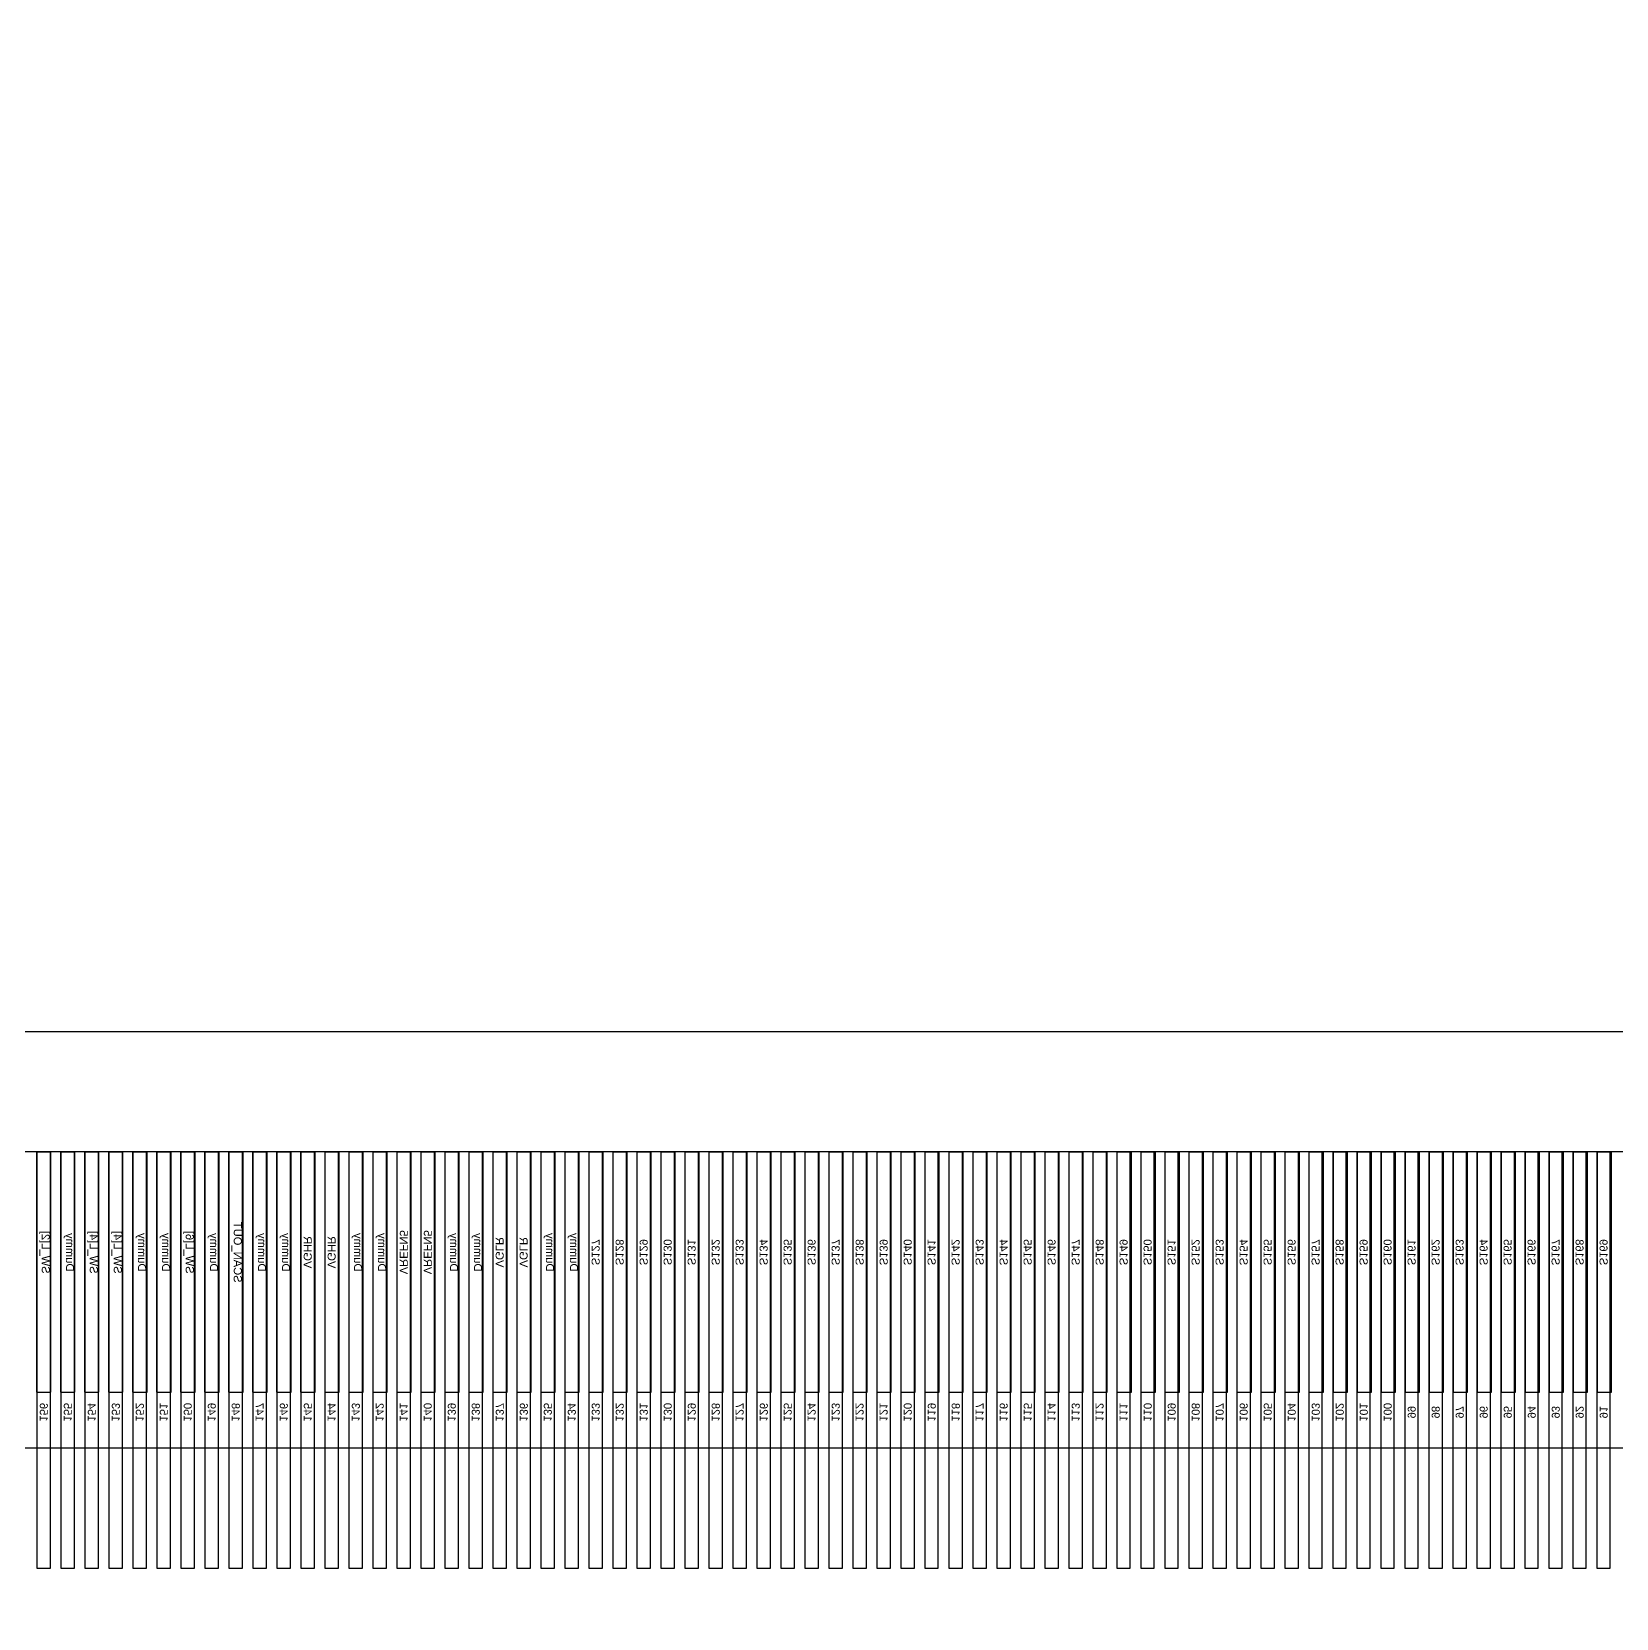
# Model space of a CAD drawing. Header units: inches. Extents: x 1765 to 5217, y -1519 to 441.
# Drawn here: x 4208.308 to 4210.288, y -1298.372 to -1296.39 of the extents above; entities that cross this region are included whole.
import ezdxf
from ezdxf.enums import TextEntityAlignment as Align

# ---------------------------------------------------------------- set-up
doc = ezdxf.new("R2010")
doc.units = ezdxf.units.IN
doc.header["$MEASUREMENT"] = 0
doc.styles.add('MBC_Arial_Font', font='arial.ttf', dxfattribs={"width": 0.8})

msp = doc.modelspace()

# ---------------------------------------------------------------- linework, layer by layer
msp.add_line((4219.5511, -1297.6395), (4196.7343, -1297.6395))
msp.add_line((4219.5511, -1297.6395), (4196.7343, -1297.6395))
msp.add_lwpolyline([(4225.5362, -1263.4445), (4225.5362, -1289.1595, -0.414214), (4216.5362, -1298.1595), (4199.7492, -1298.1595, -0.414214), (4190.7492, -1289.1595), (4190.7492, -1263.4445, -0.414214), (4199.1692, -1255.0245), (4217.1162, -1255.0245, -0.414214)], format="xyb", close=True)
msp.add_lwpolyline([(4225.5362, -1263.4445), (4225.5362, -1289.1595, -0.414214), (4216.5362, -1298.1595), (4199.7492, -1298.1595, -0.414214), (4190.7492, -1289.1595), (4190.7492, -1263.4445, -0.414214), (4199.1692, -1255.0245), (4217.1162, -1255.0245, -0.414214)], format="xyb", close=True)
msp.add_lwpolyline([(4212.9448, -1298.9595), (4212.9448, -1298.7592, -0.254671), (4213.0821, -1298.5072), (4213.3901, -1298.3083, 0.254671), (4213.4817, -1298.1403), (4213.4817, -1297.9895, 0.414214), (4213.2817, -1297.7895), (4203.0037, -1297.7895, 0.414214), (4202.8037, -1297.9895), (4202.8037, -1298.1403, 0.254671), (4202.8952, -1298.3083), (4203.2032, -1298.5072, -0.254671), (4203.3405, -1298.7592), (4203.3405, -1298.9595)], format="xyb")
at = {"color": 2}
for points in [[(4208.3317, -1297.7895), (4208.3137, -1297.7895), (4208.3137, -1298.0895), (4208.3317, -1298.0895)], [(4208.3317, -1297.7895), (4208.3137, -1297.7895), (4208.3137, -1298.0895), (4208.3317, -1298.0895)], [(4208.3617, -1297.7895), (4208.3437, -1297.7895), (4208.3437, -1298.0895), (4208.3617, -1298.0895)], [(4208.3617, -1297.7895), (4208.3437, -1297.7895), (4208.3437, -1298.0895), (4208.3617, -1298.0895)], [(4208.3917, -1297.7895), (4208.3737, -1297.7895), (4208.3737, -1298.0895), (4208.3917, -1298.0895)], [(4208.3917, -1297.7895), (4208.3737, -1297.7895), (4208.3737, -1298.0895), (4208.3917, -1298.0895)], [(4208.4217, -1297.7895), (4208.4037, -1297.7895), (4208.4037, -1298.0895), (4208.4217, -1298.0895)], [(4208.4217, -1297.7895), (4208.4037, -1297.7895), (4208.4037, -1298.0895), (4208.4217, -1298.0895)], [(4208.4517, -1297.7895), (4208.4337, -1297.7895), (4208.4337, -1298.0895), (4208.4517, -1298.0895)], [(4208.4517, -1297.7895), (4208.4337, -1297.7895), (4208.4337, -1298.0895), (4208.4517, -1298.0895)], [(4208.4817, -1297.7895), (4208.4637, -1297.7895), (4208.4637, -1298.0895), (4208.4817, -1298.0895)], [(4208.4817, -1297.7895), (4208.4637, -1297.7895), (4208.4637, -1298.0895), (4208.4817, -1298.0895)], [(4208.5117, -1297.7895), (4208.4937, -1297.7895), (4208.4937, -1298.0895), (4208.5117, -1298.0895)], [(4208.5117, -1297.7895), (4208.4937, -1297.7895), (4208.4937, -1298.0895), (4208.5117, -1298.0895)], [(4208.5417, -1297.7895), (4208.5237, -1297.7895), (4208.5237, -1298.0895), (4208.5417, -1298.0895)], [(4208.5417, -1297.7895), (4208.5237, -1297.7895), (4208.5237, -1298.0895), (4208.5417, -1298.0895)], [(4208.5717, -1297.7895), (4208.5537, -1297.7895), (4208.5537, -1298.0895), (4208.5717, -1298.0895)], [(4208.5717, -1297.7895), (4208.5537, -1297.7895), (4208.5537, -1298.0895), (4208.5717, -1298.0895)], [(4208.6017, -1297.7895), (4208.5837, -1297.7895), (4208.5837, -1298.0895), (4208.6017, -1298.0895)], [(4208.6017, -1297.7895), (4208.5837, -1297.7895), (4208.5837, -1298.0895), (4208.6017, -1298.0895)], [(4208.6317, -1297.7895), (4208.6137, -1297.7895), (4208.6137, -1298.0895), (4208.6317, -1298.0895)], [(4208.6317, -1297.7895), (4208.6137, -1297.7895), (4208.6137, -1298.0895), (4208.6317, -1298.0895)], [(4208.6617, -1297.7895), (4208.6437, -1297.7895), (4208.6437, -1298.0895), (4208.6617, -1298.0895)], [(4208.6617, -1297.7895), (4208.6437, -1297.7895), (4208.6437, -1298.0895), (4208.6617, -1298.0895)], [(4208.6917, -1297.7895), (4208.6737, -1297.7895), (4208.6737, -1298.0895), (4208.6917, -1298.0895)], [(4208.6917, -1297.7895), (4208.6737, -1297.7895), (4208.6737, -1298.0895), (4208.6917, -1298.0895)], [(4208.7217, -1297.7895), (4208.7037, -1297.7895), (4208.7037, -1298.0895), (4208.7217, -1298.0895)], [(4208.7217, -1297.7895), (4208.7037, -1297.7895), (4208.7037, -1298.0895), (4208.7217, -1298.0895)], [(4208.7517, -1297.7895), (4208.7337, -1297.7895), (4208.7337, -1298.0895), (4208.7517, -1298.0895)], [(4208.7517, -1297.7895), (4208.7337, -1297.7895), (4208.7337, -1298.0895), (4208.7517, -1298.0895)], [(4208.7817, -1297.7895), (4208.7637, -1297.7895), (4208.7637, -1298.0895), (4208.7817, -1298.0895)], [(4208.7817, -1297.7895), (4208.7637, -1297.7895), (4208.7637, -1298.0895), (4208.7817, -1298.0895)], [(4208.8117, -1297.7895), (4208.7937, -1297.7895), (4208.7937, -1298.0895), (4208.8117, -1298.0895)], [(4208.8117, -1297.7895), (4208.7937, -1297.7895), (4208.7937, -1298.0895), (4208.8117, -1298.0895)], [(4208.8417, -1297.7895), (4208.8237, -1297.7895), (4208.8237, -1298.0895), (4208.8417, -1298.0895)], [(4208.8417, -1297.7895), (4208.8237, -1297.7895), (4208.8237, -1298.0895), (4208.8417, -1298.0895)], [(4208.8717, -1297.7895), (4208.8537, -1297.7895), (4208.8537, -1298.0895), (4208.8717, -1298.0895)], [(4208.8717, -1297.7895), (4208.8537, -1297.7895), (4208.8537, -1298.0895), (4208.8717, -1298.0895)], [(4208.9017, -1297.7895), (4208.8837, -1297.7895), (4208.8837, -1298.0895), (4208.9017, -1298.0895)], [(4208.9017, -1297.7895), (4208.8837, -1297.7895), (4208.8837, -1298.0895), (4208.9017, -1298.0895)], [(4208.9317, -1297.7895), (4208.9137, -1297.7895), (4208.9137, -1298.0895), (4208.9317, -1298.0895)], [(4208.9317, -1297.7895), (4208.9137, -1297.7895), (4208.9137, -1298.0895), (4208.9317, -1298.0895)], [(4208.9617, -1297.7895), (4208.9437, -1297.7895), (4208.9437, -1298.0895), (4208.9617, -1298.0895)], [(4208.9617, -1297.7895), (4208.9437, -1297.7895), (4208.9437, -1298.0895), (4208.9617, -1298.0895)], [(4208.9917, -1297.7895), (4208.9737, -1297.7895), (4208.9737, -1298.0895), (4208.9917, -1298.0895)], [(4208.9917, -1297.7895), (4208.9737, -1297.7895), (4208.9737, -1298.0895), (4208.9917, -1298.0895)], [(4209.0217, -1297.7895), (4209.0037, -1297.7895), (4209.0037, -1298.0895), (4209.0217, -1298.0895)], [(4209.0217, -1297.7895), (4209.0037, -1297.7895), (4209.0037, -1298.0895), (4209.0217, -1298.0895)], [(4209.0517, -1297.7895), (4209.0337, -1297.7895), (4209.0337, -1298.0895), (4209.0517, -1298.0895)], [(4209.0517, -1297.7895), (4209.0337, -1297.7895), (4209.0337, -1298.0895), (4209.0517, -1298.0895)], [(4209.0817, -1297.7895), (4209.0637, -1297.7895), (4209.0637, -1298.0895), (4209.0817, -1298.0895)], [(4209.0817, -1297.7895), (4209.0637, -1297.7895), (4209.0637, -1298.0895), (4209.0817, -1298.0895)], [(4209.1117, -1297.7895), (4209.0937, -1297.7895), (4209.0937, -1298.0895), (4209.1117, -1298.0895)], [(4209.1117, -1297.7895), (4209.0937, -1297.7895), (4209.0937, -1298.0895), (4209.1117, -1298.0895)], [(4209.1417, -1297.7895), (4209.1237, -1297.7895), (4209.1237, -1298.0895), (4209.1417, -1298.0895)], [(4209.1417, -1297.7895), (4209.1237, -1297.7895), (4209.1237, -1298.0895), (4209.1417, -1298.0895)], [(4209.1717, -1297.7895), (4209.1537, -1297.7895), (4209.1537, -1298.0895), (4209.1717, -1298.0895)], [(4209.1717, -1297.7895), (4209.1537, -1297.7895), (4209.1537, -1298.0895), (4209.1717, -1298.0895)], [(4209.2017, -1297.7895), (4209.1837, -1297.7895), (4209.1837, -1298.0895), (4209.2017, -1298.0895)], [(4209.2017, -1297.7895), (4209.1837, -1297.7895), (4209.1837, -1298.0895), (4209.2017, -1298.0895)], [(4209.2317, -1297.7895), (4209.2137, -1297.7895), (4209.2137, -1298.0895), (4209.2317, -1298.0895)], [(4209.2317, -1297.7895), (4209.2137, -1297.7895), (4209.2137, -1298.0895), (4209.2317, -1298.0895)], [(4209.2617, -1297.7895), (4209.2437, -1297.7895), (4209.2437, -1298.0895), (4209.2617, -1298.0895)], [(4209.2617, -1297.7895), (4209.2437, -1297.7895), (4209.2437, -1298.0895), (4209.2617, -1298.0895)], [(4209.2917, -1297.7895), (4209.2737, -1297.7895), (4209.2737, -1298.0895), (4209.2917, -1298.0895)], [(4209.2917, -1297.7895), (4209.2737, -1297.7895), (4209.2737, -1298.0895), (4209.2917, -1298.0895)], [(4209.3217, -1297.7895), (4209.3037, -1297.7895), (4209.3037, -1298.0895), (4209.3217, -1298.0895)], [(4209.3217, -1297.7895), (4209.3037, -1297.7895), (4209.3037, -1298.0895), (4209.3217, -1298.0895)], [(4209.3517, -1297.7895), (4209.3337, -1297.7895), (4209.3337, -1298.0895), (4209.3517, -1298.0895)], [(4209.3517, -1297.7895), (4209.3337, -1297.7895), (4209.3337, -1298.0895), (4209.3517, -1298.0895)], [(4209.3817, -1297.7895), (4209.3637, -1297.7895), (4209.3637, -1298.0895), (4209.3817, -1298.0895)], [(4209.3817, -1297.7895), (4209.3637, -1297.7895), (4209.3637, -1298.0895), (4209.3817, -1298.0895)], [(4209.4117, -1297.7895), (4209.3937, -1297.7895), (4209.3937, -1298.0895), (4209.4117, -1298.0895)], [(4209.4117, -1297.7895), (4209.3937, -1297.7895), (4209.3937, -1298.0895), (4209.4117, -1298.0895)], [(4209.4417, -1297.7895), (4209.4237, -1297.7895), (4209.4237, -1298.0895), (4209.4417, -1298.0895)], [(4209.4417, -1297.7895), (4209.4237, -1297.7895), (4209.4237, -1298.0895), (4209.4417, -1298.0895)], [(4209.4717, -1297.7895), (4209.4537, -1297.7895), (4209.4537, -1298.0895), (4209.4717, -1298.0895)], [(4209.4717, -1297.7895), (4209.4537, -1297.7895), (4209.4537, -1298.0895), (4209.4717, -1298.0895)], [(4209.5017, -1297.7895), (4209.4837, -1297.7895), (4209.4837, -1298.0895), (4209.5017, -1298.0895)], [(4209.5017, -1297.7895), (4209.4837, -1297.7895), (4209.4837, -1298.0895), (4209.5017, -1298.0895)], [(4209.5317, -1297.7895), (4209.5137, -1297.7895), (4209.5137, -1298.0895), (4209.5317, -1298.0895)], [(4209.5317, -1297.7895), (4209.5137, -1297.7895), (4209.5137, -1298.0895), (4209.5317, -1298.0895)], [(4209.5617, -1297.7895), (4209.5437, -1297.7895), (4209.5437, -1298.0895), (4209.5617, -1298.0895)], [(4209.5617, -1297.7895), (4209.5437, -1297.7895), (4209.5437, -1298.0895), (4209.5617, -1298.0895)], [(4209.5917, -1297.7895), (4209.5737, -1297.7895), (4209.5737, -1298.0895), (4209.5917, -1298.0895)], [(4209.5917, -1297.7895), (4209.5737, -1297.7895), (4209.5737, -1298.0895), (4209.5917, -1298.0895)], [(4209.6217, -1297.7895), (4209.6037, -1297.7895), (4209.6037, -1298.0895), (4209.6217, -1298.0895)], [(4209.6217, -1297.7895), (4209.6037, -1297.7895), (4209.6037, -1298.0895), (4209.6217, -1298.0895)], [(4209.6517, -1297.7895), (4209.6337, -1297.7895), (4209.6337, -1298.0895), (4209.6517, -1298.0895)], [(4209.6517, -1297.7895), (4209.6337, -1297.7895), (4209.6337, -1298.0895), (4209.6517, -1298.0895)], [(4209.6817, -1297.7895), (4209.6637, -1297.7895), (4209.6637, -1298.0895), (4209.6817, -1298.0895)], [(4209.6817, -1297.7895), (4209.6637, -1297.7895), (4209.6637, -1298.0895), (4209.6817, -1298.0895)], [(4209.7117, -1297.7895), (4209.6937, -1297.7895), (4209.6937, -1298.0895), (4209.7117, -1298.0895)], [(4209.7117, -1297.7895), (4209.6937, -1297.7895), (4209.6937, -1298.0895), (4209.7117, -1298.0895)], [(4209.7417, -1297.7895), (4209.7237, -1297.7895), (4209.7237, -1298.0895), (4209.7417, -1298.0895)], [(4209.7417, -1297.7895), (4209.7237, -1297.7895), (4209.7237, -1298.0895), (4209.7417, -1298.0895)], [(4209.7717, -1297.7895), (4209.7537, -1297.7895), (4209.7537, -1298.0895), (4209.7717, -1298.0895)], [(4209.7717, -1297.7895), (4209.7537, -1297.7895), (4209.7537, -1298.0895), (4209.7717, -1298.0895)], [(4209.8017, -1297.7895), (4209.7837, -1297.7895), (4209.7837, -1298.0895), (4209.8017, -1298.0895)], [(4209.8017, -1297.7895), (4209.7837, -1297.7895), (4209.7837, -1298.0895), (4209.8017, -1298.0895)], [(4209.8317, -1297.7895), (4209.8137, -1297.7895), (4209.8137, -1298.0895), (4209.8317, -1298.0895)], [(4209.8317, -1297.7895), (4209.8137, -1297.7895), (4209.8137, -1298.0895), (4209.8317, -1298.0895)], [(4209.8617, -1297.7895), (4209.8437, -1297.7895), (4209.8437, -1298.0895), (4209.8617, -1298.0895)], [(4209.8617, -1297.7895), (4209.8437, -1297.7895), (4209.8437, -1298.0895), (4209.8617, -1298.0895)], [(4209.8917, -1297.7895), (4209.8737, -1297.7895), (4209.8737, -1298.0895), (4209.8917, -1298.0895)], [(4209.8917, -1297.7895), (4209.8737, -1297.7895), (4209.8737, -1298.0895), (4209.8917, -1298.0895)], [(4209.9217, -1297.7895), (4209.9037, -1297.7895), (4209.9037, -1298.0895), (4209.9217, -1298.0895)], [(4209.9217, -1297.7895), (4209.9037, -1297.7895), (4209.9037, -1298.0895), (4209.9217, -1298.0895)], [(4209.9517, -1297.7895), (4209.9337, -1297.7895), (4209.9337, -1298.0895), (4209.9517, -1298.0895)], [(4209.9517, -1297.7895), (4209.9337, -1297.7895), (4209.9337, -1298.0895), (4209.9517, -1298.0895)], [(4209.9817, -1297.7895), (4209.9637, -1297.7895), (4209.9637, -1298.0895), (4209.9817, -1298.0895)], [(4209.9817, -1297.7895), (4209.9637, -1297.7895), (4209.9637, -1298.0895), (4209.9817, -1298.0895)], [(4210.0117, -1297.7895), (4209.9937, -1297.7895), (4209.9937, -1298.0895), (4210.0117, -1298.0895)], [(4210.0117, -1297.7895), (4209.9937, -1297.7895), (4209.9937, -1298.0895), (4210.0117, -1298.0895)], [(4210.0417, -1297.7895), (4210.0237, -1297.7895), (4210.0237, -1298.0895), (4210.0417, -1298.0895)], [(4210.0417, -1297.7895), (4210.0237, -1297.7895), (4210.0237, -1298.0895), (4210.0417, -1298.0895)], [(4210.0717, -1297.7895), (4210.0537, -1297.7895), (4210.0537, -1298.0895), (4210.0717, -1298.0895)], [(4210.0717, -1297.7895), (4210.0537, -1297.7895), (4210.0537, -1298.0895), (4210.0717, -1298.0895)], [(4210.1017, -1297.7895), (4210.0837, -1297.7895), (4210.0837, -1298.0895), (4210.1017, -1298.0895)], [(4210.1017, -1297.7895), (4210.0837, -1297.7895), (4210.0837, -1298.0895), (4210.1017, -1298.0895)], [(4210.1317, -1297.7895), (4210.1137, -1297.7895), (4210.1137, -1298.0895), (4210.1317, -1298.0895)], [(4210.1317, -1297.7895), (4210.1137, -1297.7895), (4210.1137, -1298.0895), (4210.1317, -1298.0895)], [(4210.1617, -1297.7895), (4210.1437, -1297.7895), (4210.1437, -1298.0895), (4210.1617, -1298.0895)], [(4210.1617, -1297.7895), (4210.1437, -1297.7895), (4210.1437, -1298.0895), (4210.1617, -1298.0895)], [(4210.1917, -1297.7895), (4210.1737, -1297.7895), (4210.1737, -1298.0895), (4210.1917, -1298.0895)], [(4210.1917, -1297.7895), (4210.1737, -1297.7895), (4210.1737, -1298.0895), (4210.1917, -1298.0895)], [(4210.2217, -1297.7895), (4210.2037, -1297.7895), (4210.2037, -1298.0895), (4210.2217, -1298.0895)], [(4210.2217, -1297.7895), (4210.2037, -1297.7895), (4210.2037, -1298.0895), (4210.2217, -1298.0895)], [(4210.2517, -1297.7895), (4210.2337, -1297.7895), (4210.2337, -1298.0895), (4210.2517, -1298.0895)], [(4210.2517, -1297.7895), (4210.2337, -1297.7895), (4210.2337, -1298.0895), (4210.2517, -1298.0895)], [(4210.2817, -1297.7895), (4210.2637, -1297.7895), (4210.2637, -1298.0895), (4210.2817, -1298.0895)], [(4210.2817, -1297.7895), (4210.2637, -1297.7895), (4210.2637, -1298.0895), (4210.2817, -1298.0895)]]:
    msp.add_lwpolyline(points, close=True, dxfattribs=at)
at = {"color": 0}
for points in [[(4208.3146, -1297.7895), (4208.3306, -1297.7895), (4208.3306, -1298.31), (4208.3146, -1298.31)], [(4208.3446, -1297.7895), (4208.3606, -1297.7895), (4208.3606, -1298.31), (4208.3446, -1298.31)], [(4208.3746, -1297.7895), (4208.3906, -1297.7895), (4208.3906, -1298.31), (4208.3746, -1298.31)], [(4208.4045, -1297.7895), (4208.4205, -1297.7895), (4208.4205, -1298.31), (4208.4045, -1298.31)], [(4208.4345, -1297.7895), (4208.4505, -1297.7895), (4208.4505, -1298.31), (4208.4345, -1298.31)], [(4208.4645, -1297.7895), (4208.4805, -1297.7895), (4208.4805, -1298.31), (4208.4645, -1298.31)], [(4208.4945, -1297.7895), (4208.5105, -1297.7895), (4208.5105, -1298.31), (4208.4945, -1298.31)], [(4208.5245, -1297.7895), (4208.5405, -1297.7895), (4208.5405, -1298.31), (4208.5245, -1298.31)], [(4208.5545, -1297.7895), (4208.5705, -1297.7895), (4208.5705, -1298.31), (4208.5545, -1298.31)], [(4208.5845, -1297.7895), (4208.6005, -1297.7895), (4208.6005, -1298.31), (4208.5845, -1298.31)], [(4208.6145, -1297.7895), (4208.6305, -1297.7895), (4208.6305, -1298.31), (4208.6145, -1298.31)], [(4208.6445, -1297.7895), (4208.6605, -1297.7895), (4208.6605, -1298.31), (4208.6445, -1298.31)], [(4208.6744, -1297.7895), (4208.6904, -1297.7895), (4208.6904, -1298.31), (4208.6744, -1298.31)], [(4208.7044, -1297.7895), (4208.7204, -1297.7895), (4208.7204, -1298.31), (4208.7044, -1298.31)], [(4208.7344, -1297.7895), (4208.7504, -1297.7895), (4208.7504, -1298.31), (4208.7344, -1298.31)], [(4208.7644, -1297.7895), (4208.7804, -1297.7895), (4208.7804, -1298.31), (4208.7644, -1298.31)], [(4208.7944, -1297.7895), (4208.8104, -1297.7895), (4208.8104, -1298.31), (4208.7944, -1298.31)], [(4208.8244, -1297.7895), (4208.8404, -1297.7895), (4208.8404, -1298.31), (4208.8244, -1298.31)], [(4208.8544, -1297.7895), (4208.8704, -1297.7895), (4208.8704, -1298.31), (4208.8544, -1298.31)], [(4208.8844, -1297.7895), (4208.9004, -1297.7895), (4208.9004, -1298.31), (4208.8844, -1298.31)], [(4208.9143, -1297.7895), (4208.9303, -1297.7895), (4208.9303, -1298.31), (4208.9143, -1298.31)], [(4208.9443, -1297.7895), (4208.9603, -1297.7895), (4208.9603, -1298.31), (4208.9443, -1298.31)], [(4208.9743, -1297.7895), (4208.9903, -1297.7895), (4208.9903, -1298.31), (4208.9743, -1298.31)], [(4209.0043, -1297.7895), (4209.0203, -1297.7895), (4209.0203, -1298.31), (4209.0043, -1298.31)], [(4209.0343, -1297.7895), (4209.0503, -1297.7895), (4209.0503, -1298.31), (4209.0343, -1298.31)], [(4209.0643, -1297.7895), (4209.0803, -1297.7895), (4209.0803, -1298.31), (4209.0643, -1298.31)], [(4209.0943, -1297.7895), (4209.1103, -1297.7895), (4209.1103, -1298.31), (4209.0943, -1298.31)], [(4209.1243, -1297.7895), (4209.1403, -1297.7895), (4209.1403, -1298.31), (4209.1243, -1298.31)], [(4209.1542, -1297.7895), (4209.1702, -1297.7895), (4209.1702, -1298.31), (4209.1542, -1298.31)], [(4209.1842, -1297.7895), (4209.2002, -1297.7895), (4209.2002, -1298.31), (4209.1842, -1298.31)], [(4209.2142, -1297.7895), (4209.2302, -1297.7895), (4209.2302, -1298.31), (4209.2142, -1298.31)], [(4209.2442, -1297.7895), (4209.2602, -1297.7895), (4209.2602, -1298.31), (4209.2442, -1298.31)], [(4209.2742, -1297.7895), (4209.2902, -1297.7895), (4209.2902, -1298.31), (4209.2742, -1298.31)], [(4209.3042, -1297.7895), (4209.3202, -1297.7895), (4209.3202, -1298.31), (4209.3042, -1298.31)], [(4209.3342, -1297.7895), (4209.3502, -1297.7895), (4209.3502, -1298.31), (4209.3342, -1298.31)], [(4209.3642, -1297.7895), (4209.3802, -1297.7895), (4209.3802, -1298.31), (4209.3642, -1298.31)], [(4209.3942, -1297.7895), (4209.4102, -1297.7895), (4209.4102, -1298.31), (4209.3942, -1298.31)], [(4209.4241, -1297.7895), (4209.4401, -1297.7895), (4209.4401, -1298.31), (4209.4241, -1298.31)], [(4209.4541, -1297.7895), (4209.4701, -1297.7895), (4209.4701, -1298.31), (4209.4541, -1298.31)], [(4209.4841, -1297.7895), (4209.5001, -1297.7895), (4209.5001, -1298.31), (4209.4841, -1298.31)], [(4209.5141, -1297.7895), (4209.5301, -1297.7895), (4209.5301, -1298.31), (4209.5141, -1298.31)], [(4209.5441, -1297.7895), (4209.5601, -1297.7895), (4209.5601, -1298.31), (4209.5441, -1298.31)], [(4209.5741, -1297.7895), (4209.5901, -1297.7895), (4209.5901, -1298.31), (4209.5741, -1298.31)], [(4209.6041, -1297.7895), (4209.6201, -1297.7895), (4209.6201, -1298.31), (4209.6041, -1298.31)], [(4209.6341, -1297.7895), (4209.6501, -1297.7895), (4209.6501, -1298.31), (4209.6341, -1298.31)], [(4209.664, -1297.7895), (4209.68, -1297.7895), (4209.68, -1298.31), (4209.664, -1298.31)], [(4209.694, -1297.7895), (4209.71, -1297.7895), (4209.71, -1298.31), (4209.694, -1298.31)], [(4209.724, -1297.7895), (4209.74, -1297.7895), (4209.74, -1298.31), (4209.724, -1298.31)], [(4209.754, -1297.7895), (4209.77, -1297.7895), (4209.77, -1298.31), (4209.754, -1298.31)], [(4209.784, -1297.7895), (4209.8, -1297.7895), (4209.8, -1298.31), (4209.784, -1298.31)], [(4209.814, -1297.7895), (4209.83, -1297.7895), (4209.83, -1298.31), (4209.814, -1298.31)], [(4209.844, -1297.7895), (4209.86, -1297.7895), (4209.86, -1298.31), (4209.844, -1298.31)], [(4209.874, -1297.7895), (4209.89, -1297.7895), (4209.89, -1298.31), (4209.874, -1298.31)], [(4209.9039, -1297.7895), (4209.9199, -1297.7895), (4209.9199, -1298.31), (4209.9039, -1298.31)], [(4209.9339, -1297.7895), (4209.9499, -1297.7895), (4209.9499, -1298.31), (4209.9339, -1298.31)], [(4209.9639, -1297.7895), (4209.9799, -1297.7895), (4209.9799, -1298.31), (4209.9639, -1298.31)], [(4209.9939, -1297.7895), (4210.0099, -1297.7895), (4210.0099, -1298.31), (4209.9939, -1298.31)], [(4210.0239, -1297.7895), (4210.0399, -1297.7895), (4210.0399, -1298.31), (4210.0239, -1298.31)], [(4210.0539, -1297.7895), (4210.0699, -1297.7895), (4210.0699, -1298.31), (4210.0539, -1298.31)], [(4210.0839, -1297.7895), (4210.0999, -1297.7895), (4210.0999, -1298.31), (4210.0839, -1298.31)], [(4210.1139, -1297.7895), (4210.1299, -1297.7895), (4210.1299, -1298.31), (4210.1139, -1298.31)], [(4210.1439, -1297.7895), (4210.1599, -1297.7895), (4210.1599, -1298.31), (4210.1439, -1298.31)], [(4210.1738, -1297.7895), (4210.1898, -1297.7895), (4210.1898, -1298.31), (4210.1738, -1298.31)], [(4210.2038, -1297.7895), (4210.2198, -1297.7895), (4210.2198, -1298.31), (4210.2038, -1298.31)], [(4210.2338, -1297.7895), (4210.2498, -1297.7895), (4210.2498, -1298.31), (4210.2338, -1298.31)], [(4210.2638, -1297.7895), (4210.2798, -1297.7895), (4210.2798, -1298.31), (4210.2638, -1298.31)]]:
    msp.add_lwpolyline(points, close=True, dxfattribs=at)

# ---------------------------------------------------------------- texts
at = {"color": 3, "style": 'MBC_Arial_Font', "text_generation_flag": 4}
for s, p in [('SCAN_OUT', (4208.5651, -1297.9148)), ('SW_L[2]', (4208.3252, -1297.9148)), ('Dummy', (4208.3555, -1297.9148)), ('SW_L[4]', (4208.3852, -1297.9148)), ('SW_L[4]', (4208.4152, -1297.9148)), ('Dummy', (4208.4455, -1297.9148)), ('Dummy', (4208.4755, -1297.9148)), ('SW_L[6]', (4208.5051, -1297.9148)), ('Dummy', (4208.5354, -1297.9148)), ('Dummy', (4208.5954, -1297.9148)), ('Dummy', (4208.6254, -1297.9148)), ('VGHR', (4208.6525, -1297.9148)), ('VGHR', (4208.6824, -1297.9148)), ('Dummy', (4208.7154, -1297.9148)), ('Dummy', (4208.7454, -1297.9148)), ('VREFN5', (4208.7726, -1297.9148)), ('VREFN5', (4208.8026, -1297.9148)), ('Dummy', (4208.8353, -1297.9148)), ('Dummy', (4208.8653, -1297.9148)), ('VGLR', (4208.8924, -1297.9148)), ('VGLR', (4208.9223, -1297.9148)), ('Dummy', (4208.9553, -1297.9148)), ('Dummy', (4208.9853, -1297.9148)), ('S127', (4209.0123, -1297.9148)), ('S128', (4209.0423, -1297.9148)), ('S129', (4209.0723, -1297.9148)), ('S130', (4209.1023, -1297.9148)), ('S131', (4209.1323, -1297.9148)), ('S132', (4209.1623, -1297.9148)), ('S133', (4209.1922, -1297.9148)), ('S134', (4209.2222, -1297.9148)), ('S135', (4209.2522, -1297.9148)), ('S136', (4209.2822, -1297.9148)), ('S137', (4209.3122, -1297.9148)), ('S138', (4209.3422, -1297.9148)), ('S139', (4209.3722, -1297.9148)), ('S140', (4209.4022, -1297.9148)), ('S141', (4209.4321, -1297.9148)), ('S142', (4209.4621, -1297.9148)), ('S143', (4209.4921, -1297.9148)), ('S144', (4209.5221, -1297.9148)), ('S145', (4209.5521, -1297.9148)), ('S146', (4209.5821, -1297.9148)), ('S147', (4209.6121, -1297.9148)), ('S148', (4209.6421, -1297.9148)), ('S149', (4209.672, -1297.9148)), ('S150', (4209.702, -1297.9148)), ('S151', (4209.732, -1297.9148)), ('S152', (4209.762, -1297.9148)), ('S153', (4209.792, -1297.9148)), ('S154', (4209.822, -1297.9148)), ('S155', (4209.852, -1297.9148)), ('S156', (4209.882, -1297.9148)), ('S157', (4209.9119, -1297.9148)), ('S158', (4209.9419, -1297.9148)), ('S159', (4209.9719, -1297.9148)), ('S160', (4210.0019, -1297.9148)), ('S161', (4210.0319, -1297.9148)), ('S162', (4210.0619, -1297.9148)), ('S163', (4210.0919, -1297.9148)), ('S164', (4210.1219, -1297.9148)), ('S165', (4210.1519, -1297.9148)), ('S166', (4210.1818, -1297.9148)), ('S167', (4210.2118, -1297.9148)), ('S168', (4210.2418, -1297.9148)), ('S169', (4210.2718, -1297.9148)), ('156', (4208.3227, -1298.1147)), ('155', (4208.3527, -1298.1147)), ('154', (4208.3827, -1298.1147)), ('153', (4208.4127, -1298.1147)), ('152', (4208.4427, -1298.1147)), ('151', (4208.4727, -1298.1147)), ('150', (4208.5026, -1298.1147)), ('149', (4208.5326, -1298.1147)), ('148', (4208.5626, -1298.1147)), ('147', (4208.5924, -1298.1147)), ('146', (4208.6226, -1298.1147)), ('145', (4208.6526, -1298.1147)), ('144', (4208.6824, -1298.1147)), ('143', (4208.7126, -1298.1147)), ('142', (4208.7424, -1298.1147)), ('141', (4208.7724, -1298.1147)), ('140', (4208.8025, -1298.1147)), ('139', (4208.8325, -1298.1147)), ('138', (4208.8625, -1298.1147)), ('137', (4208.8925, -1298.1147)), ('136', (4208.9225, -1298.1147)), ('135', (4208.9525, -1298.1147)), ('134', (4208.9825, -1298.1147)), ('133', (4209.0124, -1298.1147)), ('132', (4209.0424, -1298.1147)), ('131', (4209.0724, -1298.1147)), ('130', (4209.1024, -1298.1147)), ('129', (4209.1324, -1298.1147)), ('128', (4209.1624, -1298.1147)), ('127', (4209.1922, -1298.1147)), ('126', (4209.2224, -1298.1147)), ('125', (4209.2523, -1298.1147)), ('124', (4209.2822, -1298.1147)), ('123', (4209.3123, -1298.1147)), ('122', (4209.3421, -1298.1147)), ('121', (4209.3721, -1298.1147)), ('120', (4209.4023, -1298.1147)), ('119', (4209.4323, -1298.1147)), ('118', (4209.4623, -1298.1147)), ('117', (4209.4921, -1298.1147)), ('116', (4209.5222, -1298.1147)), ('115', (4209.5522, -1298.1147)), ('114', (4209.582, -1298.1147)), ('113', (4209.6122, -1298.1147)), ('112', (4209.642, -1298.1147)), ('111', (4209.672, -1298.1147)), ('110', (4209.7022, -1298.1147)), ('109', (4209.7321, -1298.1147)), ('108', (4209.7621, -1298.1147)), ('107', (4209.7921, -1298.1147)), ('106', (4209.8221, -1298.1147)), ('105', (4209.8521, -1298.1147)), ('104', (4209.8821, -1298.1147)), ('103', (4209.9121, -1298.1147)), ('102', (4209.9421, -1298.1147)), ('101', (4209.9721, -1298.1147)), ('100', (4210.002, -1298.1147)), ('99', (4210.032, -1298.1147)), ('98', (4210.062, -1298.1147)), ('97', (4210.092, -1298.1147)), ('96', (4210.122, -1298.1147)), ('95', (4210.152, -1298.1147)), ('94', (4210.182, -1298.1147)), ('93', (4210.212, -1298.1147)), ('92', (4210.2419, -1298.1147)), ('91', (4210.2719, -1298.1147))]:
    msp.add_text(s, height=0.01, rotation=90, dxfattribs=at).set_placement(p, align=Align.MIDDLE_CENTER)

doc.saveas('drawing.dxf')
